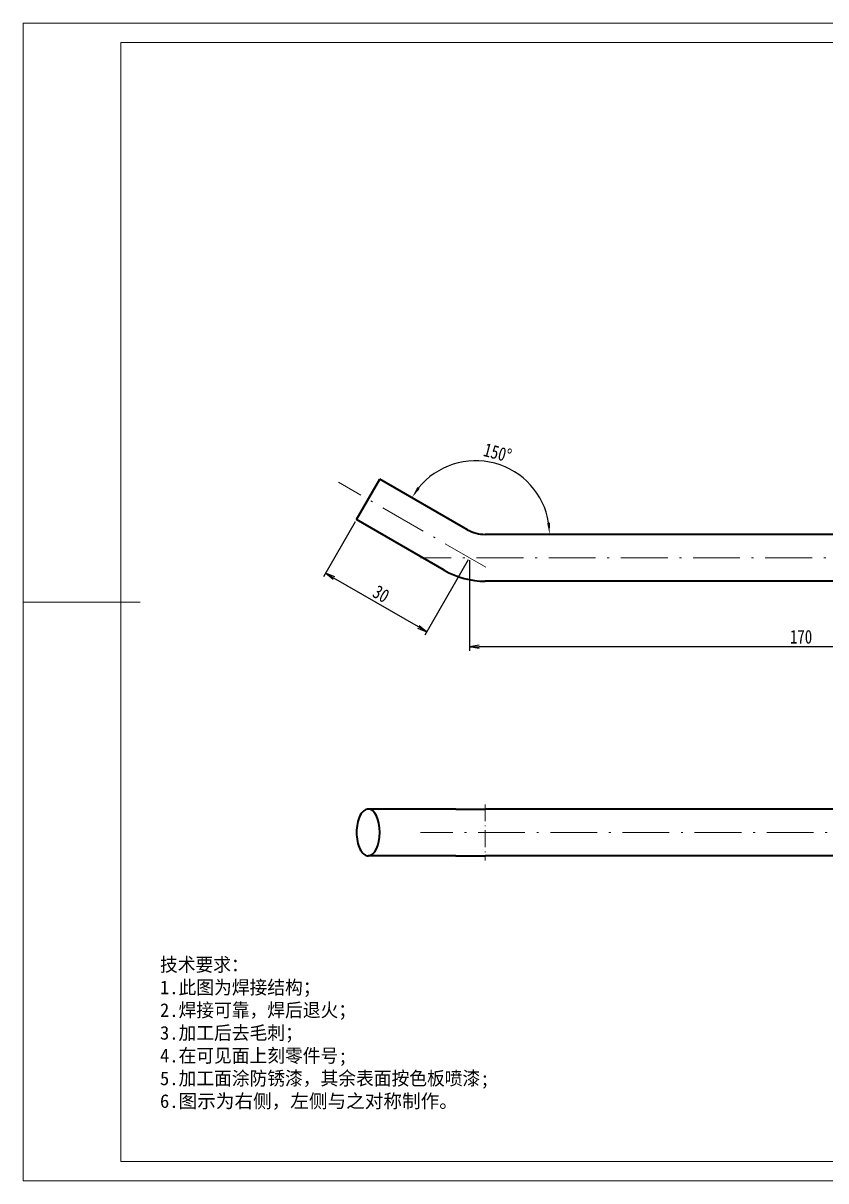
# Model space of a CAD drawing. Header units: millimetres. Extents: x -15766 to 80009, y -9701 to 15159.
# Drawn here: x -63 to 142.8, y 13253.7 to 13550.7 of the extents above; entities that cross this region are included whole.
import ezdxf

# ---------------------------------------------------------------- set-up
doc = ezdxf.new("R2010")
doc.units = ezdxf.units.MM
doc.linetypes.add('CENTER-HOKUTO_1', pattern=[16, 13, -1, 1, -1])
doc.linetypes.add('DASHDOT', pattern=[18.5, 12, -3, 0.5, -3])
doc.layers.get('DEFPOINTS').update_dxf_attribs({"lineweight": 18})
for name, color, linetype, lineweight in [('AM_7', 2, 'CENTER-HOKUTO_1', 18), ('AM_VIS', 7, 'Continuous', 18), ('CDRAFT0', 7, 'Continuous', 18), ('DIM', 253, 'Continuous', 20), ('title_frame', 7, 'Continuous', 18), ('word_dim', 9, 'Continuous', 18), ('粗实线层_1', 7, 'Continuous', 15)]:
    doc.layers.add(name, color=color, linetype=linetype, lineweight=lineweight)
doc.styles.add('DIM', font='', dxfattribs={"width": 0.8})
doc.styles.get('DIM').set_extended_font_data('NSimSun')
doc.dimstyles.new('1-1', dxfattribs={"dimtxt": 3.5, "dimasz": 3, "dimexe": 1, "dimexo": 0, "dimgap": 1, "dimtad": 1, "dimdsep": 46, "dimtxsty": 'DIM', "dimblk": '_CAXARROW', "dimcen": 0, "dimdle": 6, "dimclrd": 256, "dimclre": 256, "dimclrt": 3, "dimazin": 2, "dimtfac": 0.707107, "dimtmove": 0, "dimatfit": 3, "dimfxl": 0, "dimfrac": 2, "dimtolj": 1, "dimarcsym": 0})
doc.dimstyles.new('1-1$0', dxfattribs={"dimtxt": 3.5, "dimasz": 2.5, "dimexe": 1, "dimexo": 0.625, "dimgap": 0.8, "dimtad": 1, "dimdsep": 46, "dimtxsty": 'DIM', "dimblk": 'OPEN', "dimcen": 0, "dimdle": 5, "dimclrd": 256, "dimclre": 256, "dimclrt": 3, "dimazin": 3, "dimtfac": 0.5, "dimtmove": 0, "dimatfit": 3, "dimldrblk": 'OPEN', "dimfxl": 0, "dimtolj": 1, "dimarcsym": 0})

# ---------------------------------------------------------------- blocks, each defined once
blk = doc.blocks.new('*X589')
at = {"layer": 'CDRAFT0'}
for p, q in [((420, 297), (0, 297)), ((0, 297), (0, 0)), ((0, 0), (420, 0))]:
    blk.add_line(p, q, dxfattribs=at)
at = {"layer": '粗实线层_1'}
for p, q in [((415, 292), (25, 292)), ((25, 292), (25, 5)), ((0, 148.5), (30, 148.5)), ((25, 5), (415, 5))]:
    blk.add_line(p, q, dxfattribs=at)
blk = doc.blocks.new('_OPEN')
at = {"color": 0, "linetype": 'ByBlock', "lineweight": -2}
for p, q in [((-1, 0.166667), (0, 0)), ((-1, -0.166667), (0, 0)), ((0, 0), (-1, 0))]:
    blk.add_line(p, q, dxfattribs=at)
blk = doc.blocks.new('*D1064')
at = {"layer": 'DEFPOINTS', "color": 0, "transparency": 16777216}
for p in [(51.43, 13413.57), (221.43, 13407.57), (51.43, 13390.74)]:
    blk.add_point(p, dxfattribs=at)
at = {"layer": 'DIM', "linetype": 'Continuous', "lineweight": -2, "transparency": 16777216}
for p, q in [((51.43, 13412.95), (51.43, 13389.74)), ((221.43, 13406.95), (221.43, 13389.74)), ((218.93, 13390.74), (53.93, 13390.74))]:
    blk.add_line(p, q, dxfattribs=at)
at = {"layer": 'DIM', "lineweight": -2, "transparency": 16777216, "xscale": 2.5, "yscale": 2.5, "zscale": 2.5, "rotation": 180}
blk.add_blockref('_OPEN', (51.43, 13390.74), dxfattribs=at)
at = {"layer": 'DIM', "lineweight": -2, "transparency": 16777216, "xscale": 2.5, "yscale": 2.5, "zscale": 2.5}
blk.add_blockref('_OPEN', (221.43, 13390.74), dxfattribs=at)
at = {"layer": 'DIM', "color": 3, "transparency": 16777216, "insert": (136.43, 13393.29), "char_height": 3.5, "attachment_point": 5, "style": 'DIM'}
blk.add_mtext('\\A1;170', dxfattribs=at)
blk = doc.blocks.new('*D1065')
at = {"layer": 'DEFPOINTS', "color": 0, "transparency": 16777216}
for p in [(22.44, 13423.38), (51.43, 13413.57), (14.49, 13409.6)]:
    blk.add_point(p, dxfattribs=at)
at = {"layer": 'DIM', "linetype": 'Continuous', "lineweight": -2, "transparency": 16777216}
for p, q in [((22.13, 13422.84), (13.99, 13408.73)), ((51.11, 13413.03), (39.97, 13393.73)), ((38.31, 13395.85), (16.65, 13408.35))]:
    blk.add_line(p, q, dxfattribs=at)
at = {"layer": 'DIM', "lineweight": -2, "transparency": 16777216, "xscale": 2.5, "yscale": 2.5, "zscale": 2.5}
for p, rotation in [((14.49, 13409.6), 150.000045945158), ((40.47, 13394.6), 330.000045945158)]:
    blk.add_blockref('_OPEN', p, dxfattribs=dict(at, rotation=rotation))
at = {"layer": 'DIM', "color": 3, "transparency": 16777216, "insert": (28.75, 13404.31), "char_height": 3.5, "attachment_point": 5, "rotation": 330, "style": 'DIM'}
blk.add_mtext('\\A1;30', dxfattribs=at)
blk = doc.blocks.new('_CAXARROW')
blk.add_hatch(color=0).paths.add_polyline_path([(0, 0), (-1, 0.125), (-1, -0.125)], flags=0)
blk = doc.blocks.new('*D1066')
at = {"layer": 'DEFPOINTS', "color": 0, "transparency": 16777216}
for p in [(28.44, 13433.77), (65.19, 13434.06), (50.94, 13420.78), (55.44, 13419.57), (221.43, 13419.57)]:
    blk.add_point(p, dxfattribs=at)
at = {"layer": 'DIM', "linetype": 'Continuous', "lineweight": -2, "transparency": 16777216}
blk.add_arc((53.03, 13419.57), 18.91, 9.0986, 140.9015, dxfattribs=at)
at = {"layer": 'DIM', "lineweight": -2, "transparency": 16777216, "xscale": 3, "yscale": 3, "zscale": 3}
for p, rotation in [((36.66, 13429.03), 235.4507686373798), ((71.94, 13419.57), 274.5492773077013)]:
    blk.add_blockref('_CAXARROW', p, dxfattribs=dict(at, rotation=rotation))
at = {"layer": 'DIM', "color": 3, "transparency": 16777216, "insert": (58.64, 13440.5), "char_height": 3.5, "attachment_point": 5, "rotation": 345, "style": 'DIM'}
blk.add_mtext('\\A1;150°', dxfattribs=at)

msp = doc.modelspace()

# ---------------------------------------------------------------- linework, layer by layer
at = {"layer": 'AM_7', "linetype": 'DASHDOT', "lineweight": 13}
for p, q in [((55.59525, 13411.16738), (17.79447, 13432.99123)), ((231.7403, 13413.57449), (38.84525, 13413.57449)), ((232.14672, 13343.1228), (38.84525, 13343.1228))]:
    msp.add_line(p, q, dxfattribs=at)
at = {"layer": 'AM_7', "linetype": 'DASHDOT', "lineweight": 13, "ltscale": 0.360016}
msp.add_line((55.44486, 13350.32288), (55.44486, 13335.92224), dxfattribs=at)
at = {"layer": 'AM_VIS', "lineweight": 35, "ltscale": 0.300001}
msp.add_line((22.44486, 13423.37832), (28.44486, 13433.77065), dxfattribs=at)
at = {"layer": 'AM_VIS', "lineweight": 35}
for p, q in [((50.94486, 13420.7803), (28.44486, 13433.77065)), ((44.94486, 13410.38796), (22.44486, 13423.37832)), ((221.42533, 13419.57449), (55.44486, 13419.57449)), ((221.42533, 13407.57449), (55.44486, 13407.57449)), ((47.94486, 13349.1228), (25.44486, 13349.1228)), ((221.42533, 13349.1228), (55.44486, 13349.1228)), ((47.94486, 13337.1228), (25.44486, 13337.1228)), ((221.42533, 13337.1228), (55.44486, 13337.1228))]:
    msp.add_line(p, q, dxfattribs=at)
at = {"layer": 'AM_VIS', "lineweight": 35, "ltscale": 0.1875}
for p, q in [((47.94486, 13349.1228), (55.44486, 13349.1228)), ((47.94486, 13337.1228), (55.44486, 13337.1228))]:
    msp.add_line(p, q, dxfattribs=at)
at = {"layer": 'AM_VIS', "lineweight": 35}
for radius in [9, 21]:
    msp.add_arc((55.44486, 13428.57449), radius, 239.999997, 269.999997, dxfattribs=at)
for start_param, end_param in [(0, 1.570796327), (3.141592654, 6.283185307), (1.570796327, 3.141592654)]:
    msp.add_ellipse((25.44486, 13343.1228), major_axis=(0, 6), ratio=0.5, start_param=start_param, end_param=end_param, dxfattribs=at)

# ---------------------------------------------------------------- block references
at = {"layer": 'title_frame'}
msp.add_blockref('*X589', (-63.01925, 13253.73384), dxfattribs=at)

# ---------------------------------------------------------------- texts
at = {"layer": 'word_dim', "linetype": 'Continuous', "ltscale": 4, "insert": (-27.93792, 13310.95902), "char_height": 3.5, "width": 139.6035818, "attachment_point": 1}
msp.add_mtext('{\\C3;技术要求：\\P1.此图为焊接结构；\\P2.焊接可靠，焊后退火；\\P3.加工后去毛刺；\\P4.在可见面上刻零件号;\\P5.加工面涂防锈漆，其余表面按色板喷漆;\\P\\fNSimSun|b0|i0|c134|p49;6.\\fSimSun|b0|i0|c134|p49;图示为右侧，左侧与之对称制作。}', dxfattribs=at)

# ---------------------------------------------------------------- dimensions: what is measured, and where the dimension line sits
at = {"layer": 'DIM', "color": 3, "true_color": 0x00ff00}
dim = msp.add_angular_dim_2l(base=(65.18951, 13434.0616), line1=((221.42533, 13419.57449), (55.44486, 13419.57449)), line2=((50.94486, 13420.7803), (28.44486, 13433.77065)), dimstyle='1-1', dxfattribs=at)
dim.commit()
dim.dimension.update_dxf_attribs({"geometry": '*D1066', "text_midpoint": (58.63981, 13440.49797)})
dim = msp.add_linear_dim(base=(14.4892, 13409.59869), p1=(51.42594, 13413.57449), p2=(22.44486, 13423.37832), angle=330.0000459, dimstyle='1-1$0', dxfattribs=at)
dim.commit()
dim.dimension.update_dxf_attribs({"geometry": '*D1065', "text_midpoint": (28.7547, 13404.30699)})
dim = msp.add_linear_dim(base=(51.42594, 13390.73839), p1=(221.42533, 13407.57449), p2=(51.42594, 13413.57449), dimstyle='1-1$0', dxfattribs=at)
dim.commit()
dim.dimension.update_dxf_attribs({"geometry": '*D1064', "text_midpoint": (136.42563, 13393.28839)})

doc.saveas('drawing.dxf')
